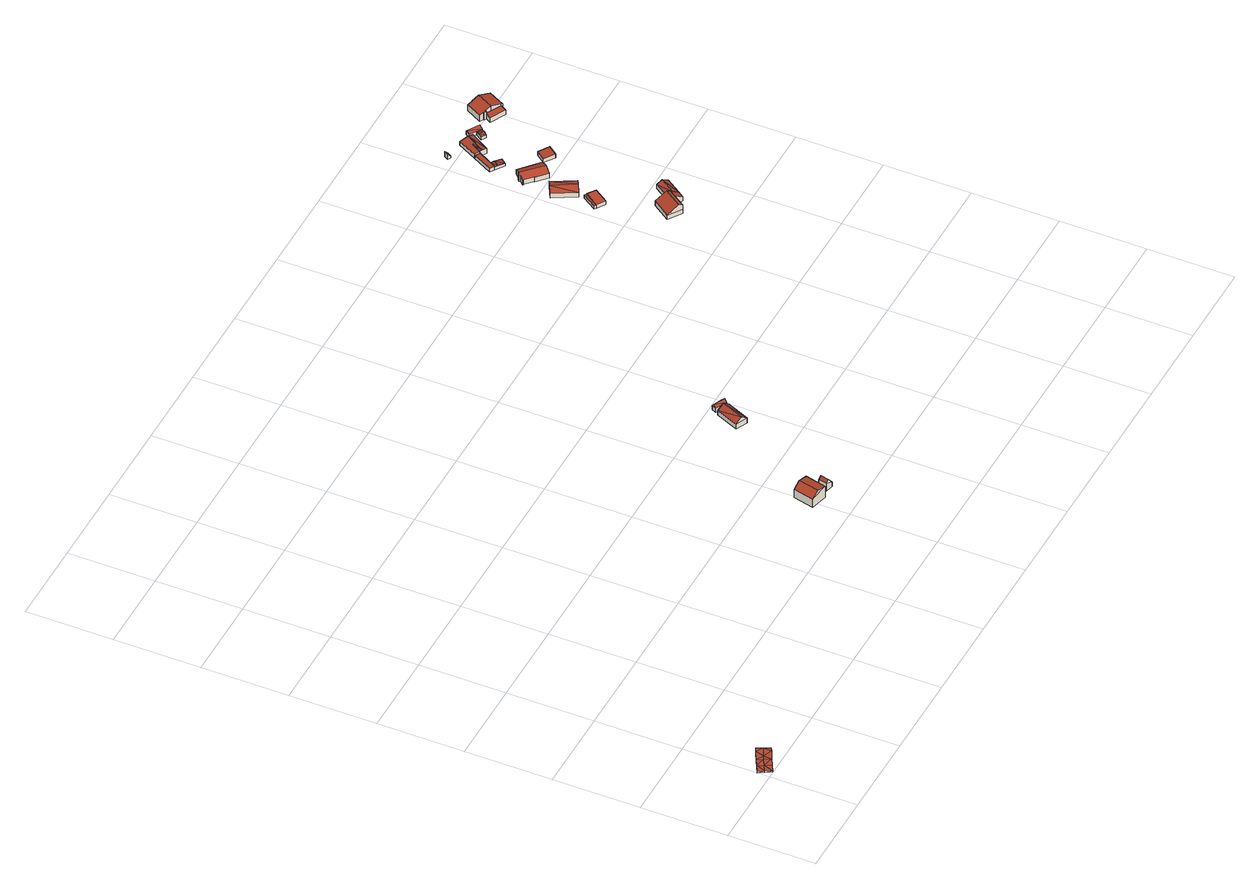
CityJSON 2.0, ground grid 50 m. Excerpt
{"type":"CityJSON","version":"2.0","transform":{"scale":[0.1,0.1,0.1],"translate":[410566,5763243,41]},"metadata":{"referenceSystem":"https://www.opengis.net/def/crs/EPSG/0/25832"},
"CityObjects":{
"building1":{"type":"Building","attributes":{"Geometrietyp2DReferenz":"2000","Gemeindeschluessel":"05515000","function":"53001_1800","roofType":"9999","measuredHeight":1},"geometry":[{"type":"Solid","lod":"2","boundaries":[[[[0,1,2]],[[1,3,2]],[[4,5,0]],[[5,1,0]],[[6,7,4]],[[7,5,4]],[[8,9,6]],[[9,7,6]],[[10,11,8]],[[11,9,8]],[[12,13,10]],[[13,11,10]],[[14,15,12]],[[15,13,12]],[[16,17,14]],[[17,15,14]],[[18,19,16]],[[19,17,16]],[[20,21,18]],[[21,19,18]],[[22,23,20]],[[23,21,20]],[[24,25,22]],[[25,23,22]],[[2,3,24]],[[3,25,24]],[[1,5,3]],[[7,26,5]],[[5,26,3]],[[27,26,7]],[[9,28,7]],[[7,28,27]],[[11,13,28]],[[11,28,9]],[[23,25,23,21]],[[26,19,21]],[[26,21,3]],[[3,21,23,25]],[[26,27,19]],[[28,17,27]],[[27,17,19]],[[13,15,17]],[[13,17,28]],[[0,2,4]],[[6,4,29]],[[4,2,29]],[[30,6,29]],[[8,6,31]],[[6,30,31]],[[10,31,12]],[[10,8,31]],[[29,20,18]],[[22,20,22,24]],[[29,2,20]],[[2,24,22,20]],[[29,18,30]],[[31,30,16]],[[30,18,16]],[[12,16,14]],[[12,31,16]]]],"semantics":{"surfaces":[{"type":"WallSurface"},{"type":"GroundSurface"},{"type":"RoofSurface"}],"values":[[0,0,0,0,0,0,0,0,0,0,0,0,0,0,0,0,0,0,0,0,0,0,0,0,0,0,1,1,1,1,1,1,1,1,1,1,1,1,1,1,1,1,1,2,2,2,2,2,2,2,2,2,2,2,2,2,2,2,2,2]]}}]},
"building2":{"type":"Building","attributes":{"Gemeindeschluessel":"05515000","Geometrietyp2DReferenz":"3000","function":"31001_1000","roofType":"3100","measuredHeight":8.84},"address":[{"country":"Germany","locality":"Münster","thoroughfareNumber":"48","thoroughfareName":"An der Moerd"}],"geometry":[{"type":"Solid","lod":"2","boundaries":[[[[32,33,34,35]],[[36,37,33,32]],[[38,39,37,36]],[[35,34,39,38]],[[32,40,36]],[[38,41,35]],[[35,41,40,32]],[[36,40,41,38]],[[33,37,39,34]]]],"semantics":{"surfaces":[{"type":"WallSurface"},{"type":"RoofSurface"},{"type":"GroundSurface"}],"values":[[0,0,0,0,0,0,1,1,2]]}}]},
"building3":{"type":"Building","attributes":{"Gemeindeschluessel":"05515000","Geometrietyp2DReferenz":"3000","function":"31001_1310","roofType":"3100","measuredHeight":6.75},"geometry":[{"type":"Solid","lod":"2","boundaries":[[[[42,43,44,45]],[[46,47,43,42]],[[48,49,47,46]],[[45,44,49,48]],[[42,50,46]],[[48,51,45]],[[45,51,50,42]],[[46,50,51,48]],[[43,47,49,44]]]],"semantics":{"surfaces":[{"type":"WallSurface"},{"type":"RoofSurface"},{"type":"GroundSurface"}],"values":[[0,0,0,0,0,0,1,1,2]]}}]},
"building4":{"type":"Building","attributes":{"Gemeindeschluessel":"05515000","Geometrietyp2DReferenz":"3000","function":"31001_1000","roofType":"3100","measuredHeight":6.13},"address":[{"country":"Germany","locality":"Münster","thoroughfareNumber":"42","thoroughfareName":"An der Moerd"}],"geometry":[{"type":"Solid","lod":"2","boundaries":[[[[52,53,54,55]],[[56,57,53,52]],[[58,59,57,56]],[[55,54,59,58]],[[52,60,56]],[[58,61,55]],[[61,60,52]],[[52,55,61]],[[58,56,60]],[[60,61,58]],[[53,57,59,54]]]],"semantics":{"surfaces":[{"type":"WallSurface"},{"type":"RoofSurface"},{"type":"GroundSurface"}],"values":[[0,0,0,0,0,0,1,1,1,1,2]]}}]},
"building5":{"type":"Building","attributes":{"Gemeindeschluessel":"05515000","Geometrietyp2DReferenz":"3000","function":"31001_1310","roofType":"5000","measuredHeight":4.42},"geometry":[{"type":"Solid","lod":"2","boundaries":[[[[62,63,64,65]],[[66,67,63,62]],[[68,69,67,66]],[[70,71,69,68]],[[72,73,71,70]],[[65,64,73,72]],[[68,66,62]],[[74,68,62]],[[62,75,74]],[[68,74,70]],[[72,74,75]],[[75,65,72]],[[70,74,72]],[[65,75,62]],[[63,67,69,71,73,64]]]],"semantics":{"surfaces":[{"type":"WallSurface"},{"type":"RoofSurface"},{"type":"GroundSurface"}],"values":[[0,0,0,0,0,0,1,1,1,1,1,1,0,0,2]]}}]},
"building6":{"type":"Building","attributes":{"Gemeindeschluessel":"05515000","Geometrietyp2DReferenz":"3000","function":"51009_1610","roofType":"2100","measuredHeight":2.3},"geometry":[{"type":"Solid","lod":"2","boundaries":[[[[76,77,78,79]],[[80,81,77,76]],[[82,83,81,80]],[[79,78,83,82]],[[80,76,79,82]],[[77,81,83,78]]]],"semantics":{"surfaces":[{"type":"WallSurface"},{"type":"RoofSurface"},{"type":"GroundSurface"}],"values":[[0,0,0,0,1,2]]}}]},
"building7":{"type":"Building","attributes":{"Gemeindeschluessel":"05515000","Geometrietyp2DReferenz":"3000","function":"31001_2460","roofType":"1000","measuredHeight":2.37},"geometry":[{"type":"Solid","lod":"2","boundaries":[[[[84,81,85,86]],[[87,77,81,84]],[[88,89,77,87]],[[86,85,89,88]],[[87,84,86,88]],[[81,77,89,85]]]],"semantics":{"surfaces":[{"type":"WallSurface"},{"type":"RoofSurface"},{"type":"GroundSurface"}],"values":[[0,0,0,0,1,2]]}}]},
"building8":{"type":"Building","attributes":{"Gemeindeschluessel":"05515000","Geometrietyp2DReferenz":"3000","function":"31001_1000"},"address":[{"country":"Germany","locality":"Münster","thoroughfareNumber":"27","thoroughfareName":"An der Moerd"}],"children":["building8-1","building8-2"]},
"building8-1":{"type":"BuildingPart","attributes":{"roofType":"2100","measuredHeight":5.75},"parents":["building8"],"geometry":[{"type":"Solid","lod":"2","boundaries":[[[[90,91,92,93,94]],[[95,96,91,90]],[[97,98,99,96,95]],[[90,94,97,95]],[[92,91,96,99]],[[92,99,98,93]],[[93,98,97,94]]]],"semantics":{"surfaces":[{"type":"WallSurface"},{"type":"RoofSurface"},{"type":"GroundSurface"},{"type":"ClosureSurface"}],"values":[[0,0,0,1,2,3,3]]}}]},
"building8-2":{"type":"BuildingPart","attributes":{"roofType":"3100","measuredHeight":6.93},"parents":["building8"],"geometry":[{"type":"Solid","lod":"2","boundaries":[[[[100,101,102,103]],[[93,92,101,100]],[[104,105,99,98]],[[106,107,105,104]],[[103,102,107,106]],[[108,109,103,106]],[[110,111,109,108,112,113]],[[97,113,112,104,98]],[[112,108,106,104]],[[111,110,94,93,100]],[[109,111,100,103]],[[101,92,99,105,107,102]],[[92,93,98,99]],[[97,94,110,113]],[[94,97,98,93]]]],"semantics":{"surfaces":[{"type":"WallSurface"},{"type":"RoofSurface"},{"type":"GroundSurface"},{"type":"ClosureSurface"}],"values":[[0,0,0,0,0,1,1,0,0,0,0,2,3,0,3]]}}]},
"building9":{"type":"Building","attributes":{"Gemeindeschluessel":"05515000","Geometrietyp2DReferenz":"3000","function":"31001_1000","roofType":"3100","measuredHeight":4.84},"geometry":[{"type":"Solid","lod":"2","boundaries":[[[[114,115,116,117]],[[118,119,115,114]],[[120,121,119,118]],[[117,116,121,120]],[[114,122,118]],[[120,123,117]],[[117,123,122]],[[122,114,117]],[[123,120,118]],[[118,122,123]],[[115,119,121,116]]]],"semantics":{"surfaces":[{"type":"WallSurface"},{"type":"RoofSurface"},{"type":"GroundSurface"}],"values":[[0,0,0,0,0,0,1,1,1,1,2]]}}]},
"building10":{"type":"Building","attributes":{"Gemeindeschluessel":"05515000","Geometrietyp2DReferenz":"3000","function":"31001_2460","roofType":"3100","measuredHeight":4.69},"geometry":[{"type":"Solid","lod":"2","boundaries":[[[[124,125,126,127]],[[128,129,125,124]],[[90,130,129,128]],[[127,126,130,90]],[[124,131,128]],[[90,132,127]],[[132,131,124]],[[124,127,132]],[[90,128,131]],[[131,132,90]],[[125,129,130,126]]]],"semantics":{"surfaces":[{"type":"WallSurface"},{"type":"RoofSurface"},{"type":"GroundSurface"}],"values":[[0,0,0,0,0,0,1,1,1,1,2]]}}]},
"building11":{"type":"Building","attributes":{"Gemeindeschluessel":"05515000","Geometrietyp2DReferenz":"3000","function":"31001_1000","roofType":"3100","measuredHeight":4.88},"address":[{"country":"Germany","locality":"Münster","thoroughfareNumber":"24","thoroughfareName":"An der Moerd"}],"geometry":[{"type":"Solid","lod":"2","boundaries":[[[[133,134,135,136]],[[137,138,134,133]],[[139,140,138,137]],[[141,142,140,139]],[[143,144,142,141]],[[145,146,144,143]],[[147,148,146,145]],[[149,150,148,147]],[[151,152,150,149]],[[153,154,152,151]],[[155,156,154,153]],[[157,158,156,155]],[[159,160,158,157]],[[136,135,160,159]],[[153,151,149,147,145,155]],[[143,141,139,137,133,136,159,157,155,145]],[[134,138,140,142,144,146,148,150,152,154,156,158,160,135]]]],"semantics":{"surfaces":[{"type":"WallSurface"},{"type":"RoofSurface"},{"type":"GroundSurface"}],"values":[[0,0,0,0,0,0,0,0,0,0,0,0,0,0,1,1,2]]}}]},
"building12":{"type":"Building","attributes":{"Gemeindeschluessel":"05515000","Geometrietyp2DReferenz":"3000","function":"31001_1310","roofType":"3100","measuredHeight":2.58},"geometry":[{"type":"Solid","lod":"2","boundaries":[[[[161,162,163,164]],[[165,166,162,161]],[[167,168,166,165]],[[164,163,168,167]],[[161,169,165]],[[167,170,164]],[[161,164,170]],[[170,169,161]],[[169,170,167]],[[167,165,169]],[[162,166,168,163]]]],"semantics":{"surfaces":[{"type":"WallSurface"},{"type":"RoofSurface"},{"type":"GroundSurface"}],"values":[[0,0,0,0,0,0,1,1,1,1,2]]}}]},
"building13":{"type":"Building","attributes":{"Gemeindeschluessel":"05515000","Geometrietyp2DReferenz":"3000","function":"51009_1610","roofType":"2100","measuredHeight":2.33},"geometry":[{"type":"Solid","lod":"2","boundaries":[[[[171,172,166,173]],[[174,175,172,171]],[[176,177,175,174]],[[178,179,177,176]],[[173,166,179,178]],[[176,174,171,173,178]],[[172,175,177,179,166]]]],"semantics":{"surfaces":[{"type":"WallSurface"},{"type":"RoofSurface"},{"type":"GroundSurface"}],"values":[[0,0,0,0,0,1,2]]}}]},
"building14":{"type":"Building","attributes":{"Gemeindeschluessel":"05515000","Geometrietyp2DReferenz":"3000","function":"31001_1310","roofType":"2100","measuredHeight":3.44},"geometry":[{"type":"Solid","lod":"2","boundaries":[[[[180,181,182,183]],[[184,185,181,180]],[[186,187,185,184]],[[183,182,187,186]],[[184,180,183,186]],[[181,185,187,182]]]],"semantics":{"surfaces":[{"type":"WallSurface"},{"type":"RoofSurface"},{"type":"GroundSurface"}],"values":[[0,0,0,0,1,2]]}}]},
"building15":{"type":"Building","attributes":{"Gemeindeschluessel":"05515000","Geometrietyp2DReferenz":"3000","function":"51009_1610","roofType":"2100","measuredHeight":3.93},"geometry":[{"type":"Solid","lod":"2","boundaries":[[[[188,177,189,190]],[[191,175,177,188]],[[192,193,175,191]],[[194,195,193,192]],[[196,197,195,194]],[[190,189,197,196]],[[194,192,191,188,190,196]],[[177,175,193,195,197,189]]]],"semantics":{"surfaces":[{"type":"WallSurface"},{"type":"RoofSurface"},{"type":"GroundSurface"}],"values":[[0,0,0,0,0,0,1,2]]}}]},
"building16":{"type":"Building","attributes":{"Gemeindeschluessel":"05515000","Geometrietyp2DReferenz":"3000","function":"31001_2460","roofType":"2100","measuredHeight":2.75},"geometry":[{"type":"Solid","lod":"2","boundaries":[[[[198,199,200,201]],[[202,203,199,198]],[[204,205,203,202]],[[201,200,205,204]],[[202,198,201,204]],[[199,203,205,200]]]],"semantics":{"surfaces":[{"type":"WallSurface"},{"type":"RoofSurface"},{"type":"GroundSurface"}],"values":[[0,0,0,0,1,2]]}}]},
"building17":{"type":"Building","attributes":{"Gemeindeschluessel":"05515000","Geometrietyp2DReferenz":"3000","function":"31001_2700","roofType":"5000","measuredHeight":3.96},"geometry":[{"type":"Solid","lod":"2","boundaries":[[[[206,197,189,190]],[[207,195,197,206]],[[208,209,195,207]],[[210,211,209,208]],[[212,213,211,210]],[[188,177,213,212]],[[190,189,177,188]],[[214,207,206]],[[214,206,215]],[[206,190,215]],[[188,216,215,190]],[[210,208,214]],[[210,214,215]],[[215,216,212,210]],[[216,188,212]],[[214,208,207]],[[197,195,209,211,213,177,189]]]],"semantics":{"surfaces":[{"type":"WallSurface"},{"type":"RoofSurface"},{"type":"GroundSurface"}],"values":[[0,0,0,0,0,0,0,1,1,1,1,1,1,0,0,0,2]]}}]},
"building18":{"type":"Building","attributes":{"Gemeindeschluessel":"05515000","Geometrietyp2DReferenz":"3000","function":"31001_2700","roofType":"3100","measuredHeight":2.79},"geometry":[{"type":"Solid","lod":"2","boundaries":[[[[217,218,219,220]],[[221,222,218,217]],[[223,224,222,221]],[[220,219,224,223]],[[217,225,221]],[[223,226,220]],[[225,217,220]],[[220,226,225]],[[221,225,226]],[[226,223,221]],[[218,222,224,219]]]],"semantics":{"surfaces":[{"type":"WallSurface"},{"type":"RoofSurface"},{"type":"GroundSurface"}],"values":[[0,0,0,0,0,0,1,1,1,1,2]]}}]},
"building19":{"type":"Building","attributes":{"Gemeindeschluessel":"05515000","Geometrietyp2DReferenz":"3000","function":"31001_2000","roofType":"5000","measuredHeight":3.43},"geometry":[{"type":"Solid","lod":"2","boundaries":[[[[227,228,229,230]],[[231,232,228,227]],[[233,218,232,231]],[[234,219,218,233]],[[235,236,219,234]],[[230,229,236,235]],[[231,237,238]],[[238,235,234,233,231]],[[237,227,230]],[[230,238,237]],[[238,230,235]],[[237,231,227]],[[228,232,218,219,236,229]]]],"semantics":{"surfaces":[{"type":"WallSurface"},{"type":"RoofSurface"},{"type":"GroundSurface"}],"values":[[0,0,0,0,0,0,1,1,1,1,0,0,2]]}}]},
"building20":{"type":"Building","attributes":{"Gemeindeschluessel":"05515000","Geometrietyp2DReferenz":"3000","function":"31001_1000"},"address":[{"country":"Germany","locality":"Münster","thoroughfareNumber":"22","thoroughfareName":"An der Moerd"}],"children":["building20-1","building20-2"]},
"building20-1":{"type":"BuildingPart","attributes":{"roofType":"3100","measuredHeight":6.52},"parents":["building20"],"geometry":[{"type":"Solid","lod":"2","boundaries":[[[[239,240,241,242]],[[243,244,240,239]],[[245,246,244,243]],[[247,248,246,245]],[[249,250,248,247]],[[251,252,250,249]],[[253,254,252,251]],[[255,256,254,253]],[[257,258,256,255]],[[259,260,261,258,257]],[[262,263,264,265,266]],[[242,241,263,262]],[[259,257,255,253,267]],[[251,249,247,245,243,239,242,262,266,267,253]],[[240,244,246,248,250,252,254,256,258,261,268,264,263,241]],[[260,259,267,269]],[[261,260,269,268]],[[265,269,267,266]],[[269,265,264,268]]]],"semantics":{"surfaces":[{"type":"WallSurface"},{"type":"RoofSurface"},{"type":"GroundSurface"},{"type":"ClosureSurface"}],"values":[[0,0,0,0,0,0,0,0,0,0,0,0,1,1,2,0,3,0,3]]}}]},
"building20-2":{"type":"BuildingPart","attributes":{"roofType":"2100","measuredHeight":3.49},"parents":["building20"],"geometry":[{"type":"Solid","lod":"2","boundaries":[[[[270,271,261,260]],[[272,273,271,270]],[[265,264,273,272]],[[272,270,260,269,265]],[[271,273,264,268,261]],[[268,269,260,261]],[[264,265,269,268]]]],"semantics":{"surfaces":[{"type":"WallSurface"},{"type":"RoofSurface"},{"type":"GroundSurface"},{"type":"ClosureSurface"}],"values":[[0,0,0,1,2,3,3]]}}]}
},
"vertices":[
[199,86,19],[199,86,9],[181,122,19],[181,122,9],[177,75,19],[177,75,9],[121,46,19],[121,46,9],[80,24,19],[80,24,9],[42,4,19],[42,4,9],[23,39,19],[23,39,9],[4,74,19],[4,74,9],[42,95,19],[42,95,9],[83,117,19],[83,117,9],[140,146,19],[140,146,9],[141,147,19],[141,147,9],[163,158,19],[163,158,9],[125,93,9],[102,82,9],[61,60,9],[125,93,19],[102,82,19],[61,60,19],
[1941,788,120],[1941,788,65],[1912,667,65],[1912,667,120],[2039,765,141],[2039,765,65],[2011,643,141],[2011,643,65],[1981,779,153],[1952,657,153],
[2068,707,117],[2068,707,68],[2056,657,68],[2056,657,117],[2111,696,97],[2111,696,68],[2099,647,97],[2099,647,68],[2082,703,136],[2070,654,136],
[2312,1398,130],[2312,1398,97],[2255,1266,97],[2255,1266,130],[2380,1368,130],[2380,1368,97],[2323,1238,130],[2323,1238,97],[2346,1383,159],[2289,1252,159],
[2339,1444,124],[2339,1444,96],[2325,1416,96],[2325,1416,124],[2402,1416,124],[2402,1416,96],[2400,1413,124],[2400,1413,96],[2405,1411,124],[2405,1411,96],[2393,1386,124],[2393,1386,96],[2399,1400,140],[2332,1430,140],
[3544,2734,110],[3544,2734,87],[3533,2741,87],[3533,2741,109],[3489,2651,110],[3489,2651,87],[3478,2658,109],[3478,2658,87],
[3489,2651,111],[3536,2620,87],[3536,2620,111],[3544,2734,111],[3591,2702,111],[3591,2702,87],
[3749,2306,121],[3749,2306,93],[3707,2334,93],[3707,2334,123],[3707,2334,151],[3724,2271,121],[3724,2271,93],[3683,2299,151],[3683,2299,123],[3683,2299,93],
[3692,2345,123],[3692,2345,93],[3632,2386,93],[3632,2386,123],[3636,2231,123],[3636,2231,93],[3560,2282,123],[3560,2282,93],[3617,2243,162],[3689,2347,162],[3707,2334,152],[3692,2345,161],[3636,2231,152],[3683,2299,152],
[3457,2899,119],[3457,2899,87],[3529,2770,87],[3529,2770,119],[3537,2943,119],[3537,2943,87],[3608,2814,119],[3608,2814,87],[3497,2921,135],[3569,2792,135],
[3753,2435,121],[3753,2435,94],[3692,2345,94],[3692,2345,121],[3810,2396,121],[3810,2396,94],[3749,2306,94],[3781,2415,141],[3720,2326,141],
[3490,3070,120],[3490,3070,87],[3537,3026,87],[3537,3026,120],[3489,3068,119],[3489,3068,87],[3487,3070,119],[3487,3070,87],[3507,3092,130],[3507,3092,87],[3503,3096,130],[3503,3096,87],[3514,3108,136],[3514,3108,87],[3515,3109,135],[3515,3109,87],[3519,3105,135],[3519,3105,87],[3548,3136,120],[3548,3136,87],[3657,3036,120],[3657,3036,87],[3627,3003,136],[3627,3003,87],[3595,2969,119],[3595,2969,87],[3536,3024,119],[3536,3024,87],
[3578,3213,107],[3578,3213,88],[3601,3244,88],[3601,3244,107],[3530,3249,107],[3530,3249,88],[3548,3283,107],[3548,3283,88],[3546,3237,113],[3566,3270,113],
[3505,3267,109],[3505,3267,88],[3530,3249,112],[3564,3379,109],[3564,3379,88],[3588,3364,111],[3588,3364,88],[3590,3362,112],[3590,3362,88],
[3525,3515,105],[3525,3515,90],[3509,3524,90],[3509,3524,125],[3514,3492,104],[3514,3492,90],[3496,3501,125],[3496,3501,90],
[3588,3364,124],[3622,3419,88],[3622,3419,124],[3564,3379,116],[3625,3493,114],[3625,3493,88],[3667,3466,128],[3667,3466,88],[3634,3412,128],[3634,3412,88],
[3786,3060,114],[3786,3060,87],[3730,3101,87],[3730,3101,109],[3747,3007,114],[3747,3007,87],[3691,3049,109],[3691,3049,87],
[3634,3412,124],[3667,3466,124],[3691,3451,124],[3691,3451,88],[3625,3341,124],[3625,3341,88],[3593,3361,124],[3593,3361,88],[3669,3465,127],[3602,3355,127],[3593,3361,125],
[3759,3433,109],[3759,3433,87],[3733,3450,87],[3733,3450,109],[3734,3394,109],[3734,3394,87],[3707,3411,109],[3707,3411,87],[3747,3414,115],[3720,3430,115],
[3779,3460,111],[3779,3460,87],[3715,3500,87],[3715,3500,111],[3763,3431,111],[3763,3431,87],[3759,3433,111],[3733,3450,111],[3697,3473,111],[3697,3473,87],[3774,3450,122],[3709,3491,122],
[3853,3463,136],[3853,3463,88],[3864,3458,88],[3864,3458,140],[3856,3469,136],[3856,3469,88],[3834,3480,127],[3834,3480,88],[3881,3572,127],[3881,3572,88],[3910,3557,139],[3910,3557,88],[3911,3558,139],[3911,3558,88],[3948,3540,153],[3948,3540,88],[4014,3506,127],[4014,3506,88],[3966,3412,127],[3966,3412,88],[3956,3417,131],[3956,3417,123],[3956,3417,88],[3867,3464,140],[3867,3464,88],[3868,3463,88],[3868,3463,123],[3868,3463,141],[3900,3446,153],[3900,3446,88],[3900,3446,123],
[3938,3382,118],[3938,3382,88],[3850,3427,118],[3850,3427,88]
]}
